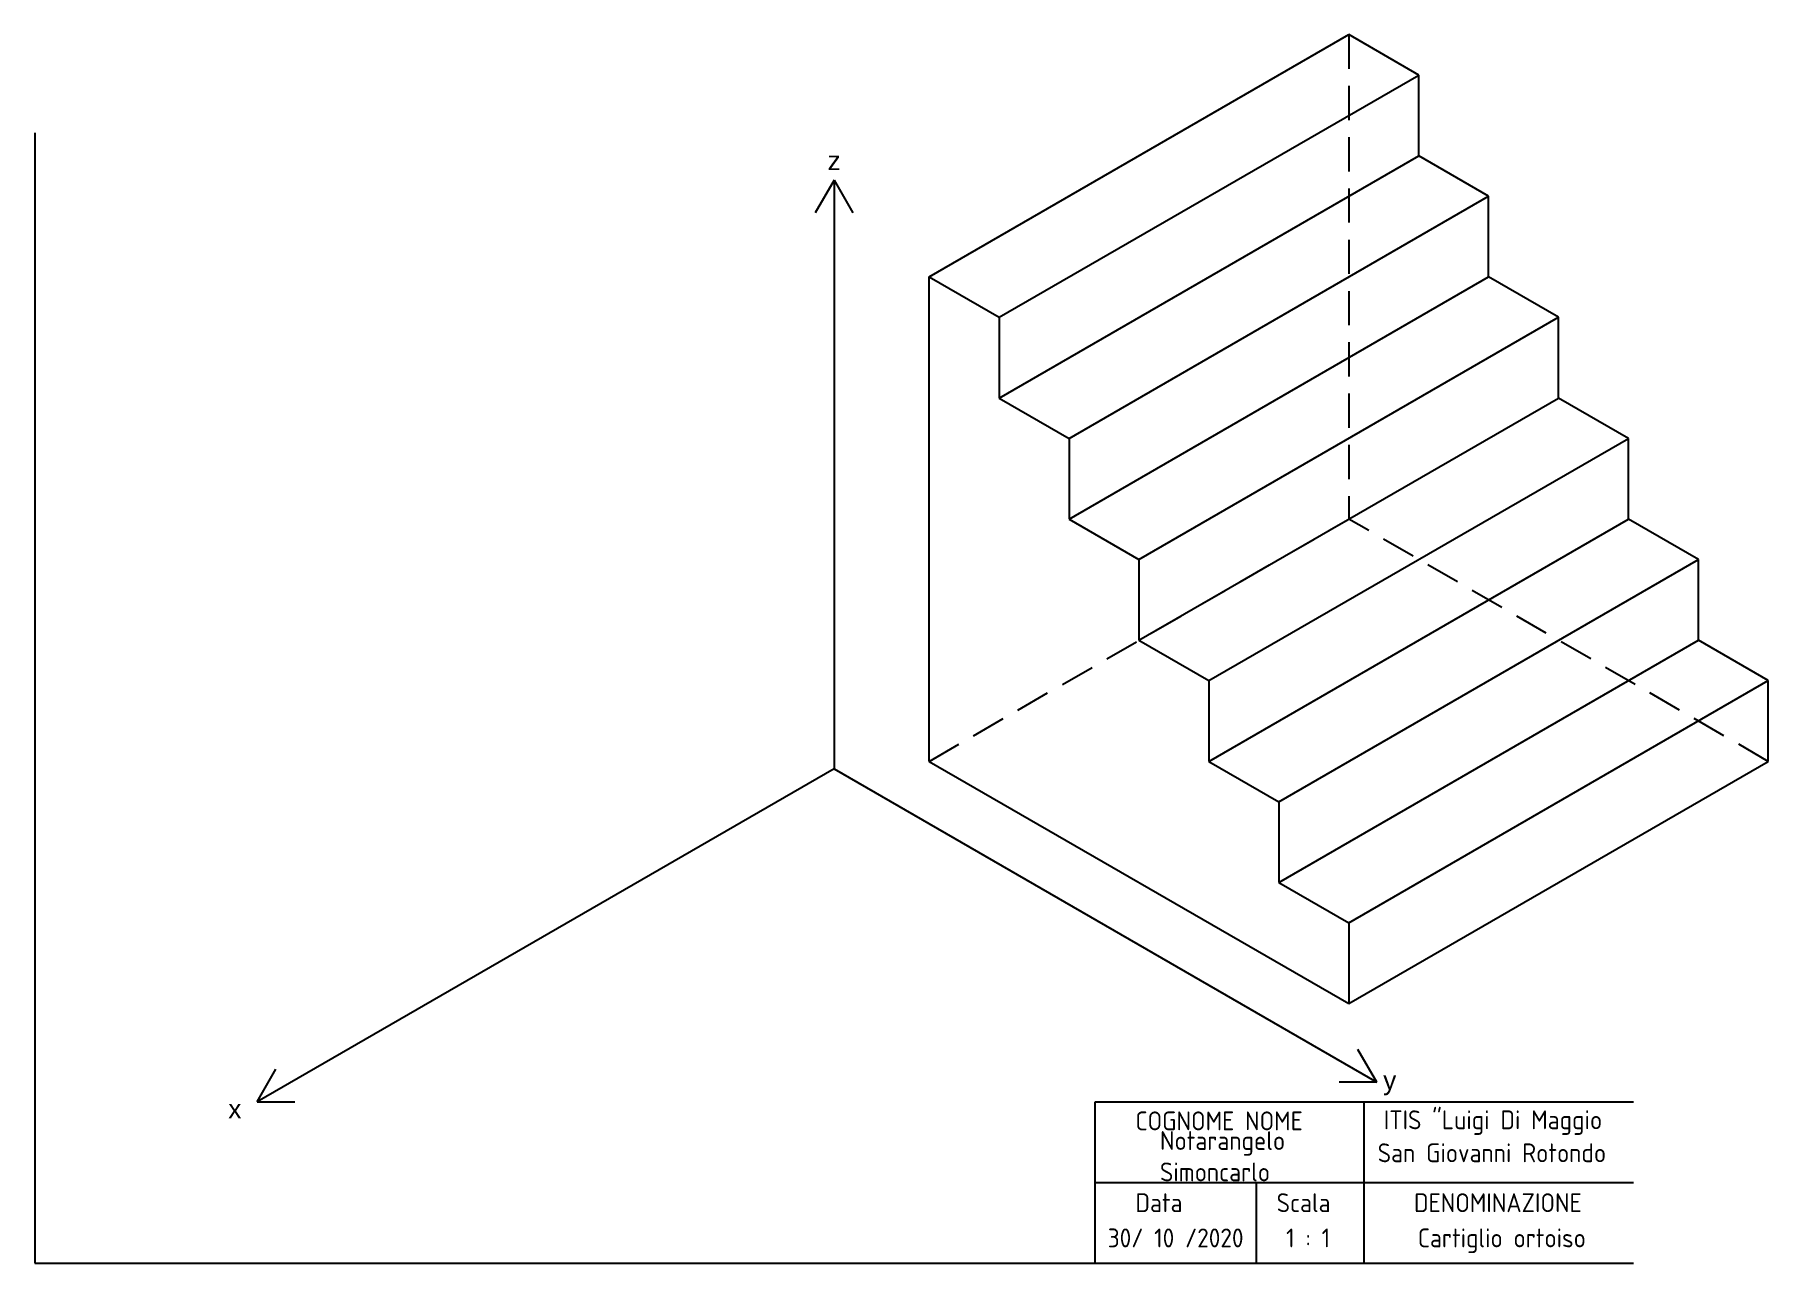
# Model space of a CAD drawing. Header units: millimetres. Extents: x 0 to 322, y 0 to 228.
import ezdxf

# ---------------------------------------------------------------- set-up
doc = ezdxf.new("R2010")
doc.units = ezdxf.units.MM
doc.linetypes.add('DASHED2', pattern=[9.525, 6.35, -3.175])
doc.layers.add('Costruzioni', color=6, linetype='Continuous')
doc.layers.add('Nascosti', color=4, linetype='DASHED2')
doc.styles.get("Standard").update_dxf_attribs({"font": 'arial.ttf'})

msp = doc.modelspace()

# ---------------------------------------------------------------- linework, layer by layer
for p, q in [((166.17, 183.26), (244.11, 228.26)), ((257.1, 220.76), (244.11, 228.26)), ((179.16, 175.76), (257.1, 220.76)), ((257.1, 205.76), (257.1, 220.76)), ((0, 210), (0, 0)), ((179.16, 160.76), (257.1, 205.76)), ((270.09, 198.26), (257.1, 205.76)), ((192.15, 153.26), (270.09, 198.26)), ((270.09, 183.26), (270.09, 198.26)), ((166.17, 93.26), (166.17, 183.26)), ((166.17, 183.26), (179.16, 175.76)), ((192.15, 138.26), (270.09, 183.26)), ((283.08, 175.76), (270.09, 183.26)), ((179.16, 175.76), (179.16, 160.76)), ((205.14, 130.76), (283.08, 175.76)), ((283.08, 160.76), (283.08, 175.76)), ((179.16, 160.76), (192.15, 153.26)), ((205.14, 115.76), (283.08, 160.76)), ((296.07, 153.26), (283.08, 160.76)), ((192.15, 153.26), (192.15, 138.26)), ((218.13, 108.26), (296.07, 153.26)), ((296.07, 138.26), (296.07, 153.26)), ((192.15, 138.26), (205.14, 130.76)), ((218.13, 93.26), (296.07, 138.26)), ((309.06, 130.76), (296.07, 138.26)), ((205.14, 130.76), (205.14, 115.76)), ((231.12, 85.76), (309.06, 130.76)), ((309.06, 115.76), (309.06, 130.76)), ((205.14, 115.76), (218.13, 108.26)), ((231.12, 70.76), (309.06, 115.76)), ((322.05, 108.26), (309.06, 115.76)), ((218.13, 108.26), (218.13, 93.26)), ((244.11, 63.26), (322.05, 108.26)), ((322.05, 93.26), (322.05, 108.26)), ((166.17, 93.26), (244.11, 48.26)), ((218.13, 93.26), (231.12, 85.76)), ((244.11, 48.26), (322.05, 93.26)), ((231.12, 85.76), (231.12, 70.76)), ((231.12, 70.76), (244.11, 63.26)), ((244.11, 63.26), (244.11, 48.26)), ((197, 0), (197, 30)), ((197, 30), (297, 30)), ((247, 0), (247, 30)), ((197, 15), (297, 15)), ((227, 0), (227, 15)), ((0, 0), (297, 0))]:
    msp.add_line(p, q)
at = {"layer": 'Costruzioni'}
for p, q in [((148.5, 201.24), (145, 195.18)), ((148.5, 201.24), (148.5, 91.88)), ((148.5, 201.24), (152, 195.18)), ((148.5, 91.88), (41.32, 29.99)), ((148.5, 91.88), (249.31, 33.67)), ((249.31, 33.67), (245.81, 39.74)), ((41.32, 29.99), (44.82, 36.06)), ((249.31, 33.67), (242.31, 33.67)), ((41.32, 29.99), (48.32, 29.99))]:
    msp.add_line(p, q, dxfattribs=at)
at = {"layer": 'Nascosti'}
for p in [(244.11, 228.26), (166.17, 93.26), (322.05, 93.26)]:
    msp.add_line(p, (244.11, 138.26), dxfattribs=at)

# ---------------------------------------------------------------- texts
for s, p in [('z', (147.29, 203.1)), ('y', (250.5, 32.26)), ('x', (35.96, 26.93))]:
    msp.add_text(s, height=3.5).set_placement(p)
at = {"char_height": 3.5, "attachment_point": 1}
for s, insert, width in [('{\\Fisocp.shx;ITIS "Luigi Di Maggio}', (250.62, 28.41), 40.9996), ('{\\Fisocp.shx;COGNOME NOME}', (204.48, 28.21), 40.9996), ('{\\Fisocp.shx;Notarangelo Simoncarlo}', (209.04, 24.56), 40.9996), ('{\\Fisocp.shx;San Giovanni Rotondo}', (249.49, 22.28), 46.8035), ('{\\Fisocp.shx;Data}', (204.48, 13.01), 40.9996), ('{\\Fisocp.shx;Scala}', (230.71, 13.01), 17.2097), ('{\\Fisocp.shx;DENOMINAZIONE}', (256.23, 13.01), 28.0194), ('{\\Fisocp.shx;30/ 10 /2020}', (199.34, 6.47), 31.032), ('{\\Fisocp.shx;1 : 1}', (232.48, 6.47), 31.032), ('\\pxqc;{\\Fisocp.shx;Cartiglio ortoiso}', (250.38, 6.47), 44.3226)]:
    msp.add_mtext(s, dxfattribs=dict(at, insert=insert, width=width))

doc.saveas('drawing.dxf')
